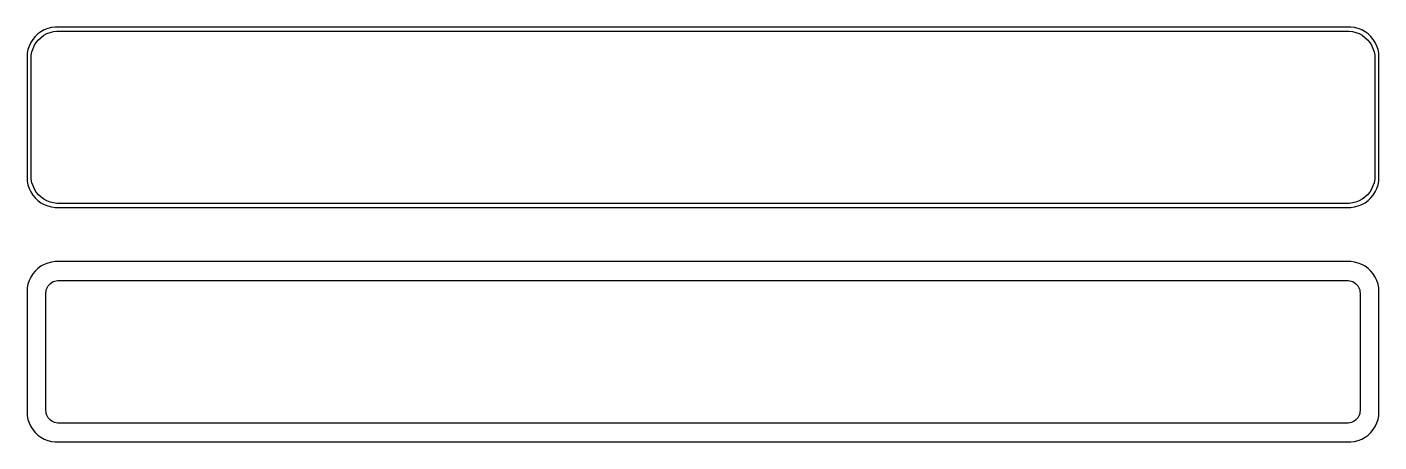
# Model space of a CAD drawing. Header units: metres. Extents: x -112 to 112, y 63 to 132.
import ezdxf

# ---------------------------------------------------------------- set-up
doc = ezdxf.new("R2010")
doc.units = ezdxf.units.M

msp = doc.modelspace()

# ---------------------------------------------------------------- linework, layer by layer
for p, q in [((-110.687, 130.853), (-111.145, 130.423)), ((-110.179, 131.222), (-110.687, 130.853)), ((-109.629, 131.524), (-110.179, 131.222)), ((-110.168, 130.278), (-109.703, 130.616)), ((-109.703, 130.616), (-109.199, 130.893)), ((-109.045, 131.755), (-109.629, 131.524)), ((-109.199, 130.893), (-108.665, 131.104)), ((-108.437, 131.911), (-109.045, 131.755)), ((-108.665, 131.104), (-108.108, 131.247)), ((-107.814, 131.99), (-108.437, 131.911)), ((-108.108, 131.247), (-107.537, 131.319)), ((107.814, 131.99), (-107.814, 131.99)), ((-107.537, 131.319), (107.537, 131.319)), ((107.537, 131.319), (108.108, 131.247)), ((108.437, 131.911), (107.814, 131.99)), ((108.108, 131.247), (108.665, 131.104)), ((109.045, 131.755), (108.437, 131.911)), ((108.665, 131.104), (109.199, 130.893)), ((109.629, 131.524), (109.045, 131.755)), ((109.199, 130.893), (109.703, 130.616)), ((110.179, 131.222), (109.629, 131.524)), ((109.703, 130.616), (110.168, 130.278)), ((110.687, 130.853), (110.179, 131.222)), ((111.145, 130.423), (110.687, 130.853)), ((-112.149, 128.841), (-112.343, 128.243)), ((-111.882, 129.409), (-112.149, 128.841)), ((-111.545, 129.939), (-111.882, 129.409)), ((-111.685, 127.889), (-111.507, 128.435)), ((-111.145, 130.423), (-111.545, 129.939)), ((-111.507, 128.435), (-111.262, 128.956)), ((-111.262, 128.956), (-110.954, 129.441)), ((-110.954, 129.441), (-110.588, 129.884)), ((-110.588, 129.884), (-110.168, 130.278)), ((110.168, 130.278), (110.588, 129.884)), ((110.588, 129.884), (110.954, 129.441)), ((110.954, 129.441), (111.262, 128.956)), ((111.545, 129.939), (111.145, 130.423)), ((111.262, 128.956), (111.507, 128.435)), ((111.507, 128.435), (111.685, 127.889)), ((111.882, 129.409), (111.545, 129.939)), ((112.149, 128.841), (111.882, 129.409)), ((112.343, 128.243), (112.149, 128.841)), ((-112.461, 127.627), (-112.5, 127)), ((-112.5, 127), (-112.5, 107)), ((-112.343, 128.243), (-112.461, 127.627)), ((-111.828, 126.75), (-111.792, 127.324)), ((-111.828, 107.25), (-111.828, 126.75)), ((-111.792, 127.324), (-111.685, 127.889)), ((111.685, 127.889), (111.792, 127.324)), ((111.792, 127.324), (111.828, 126.75)), ((111.828, 126.75), (111.828, 107.25)), ((112.461, 127.627), (112.343, 128.243)), ((112.5, 127), (112.461, 127.627)), ((112.5, 107), (112.5, 127)), ((-112.5, 107), (-112.461, 106.373)), ((-112.461, 106.373), (-112.343, 105.757)), ((-112.343, 105.757), (-112.149, 105.159)), ((-111.792, 106.676), (-111.828, 107.25)), ((-111.685, 106.111), (-111.792, 106.676)), ((-111.507, 105.565), (-111.685, 106.111)), ((111.685, 106.111), (111.507, 105.565)), ((111.792, 106.676), (111.685, 106.111)), ((111.828, 107.25), (111.792, 106.676)), ((112.149, 105.159), (112.343, 105.757)), ((112.343, 105.757), (112.461, 106.373)), ((112.461, 106.373), (112.5, 107)), ((-112.149, 105.159), (-111.882, 104.591)), ((-111.882, 104.591), (-111.545, 104.061)), ((-111.545, 104.061), (-111.145, 103.577)), ((-111.262, 105.044), (-111.507, 105.565)), ((-110.954, 104.559), (-111.262, 105.044)), ((-111.145, 103.577), (-110.687, 103.147)), ((-110.588, 104.116), (-110.954, 104.559)), ((-110.168, 103.722), (-110.588, 104.116)), ((-109.703, 103.384), (-110.168, 103.722)), ((110.168, 103.722), (109.703, 103.384)), ((110.588, 104.116), (110.168, 103.722)), ((110.954, 104.559), (110.588, 104.116)), ((110.687, 103.147), (111.145, 103.577)), ((111.262, 105.044), (110.954, 104.559)), ((111.145, 103.577), (111.545, 104.061)), ((111.507, 105.565), (111.262, 105.044)), ((111.545, 104.061), (111.882, 104.591)), ((111.882, 104.591), (112.149, 105.159)), ((-110.687, 103.147), (-110.179, 102.778)), ((-110.179, 102.778), (-109.629, 102.476)), ((-109.199, 103.107), (-109.703, 103.384)), ((-109.629, 102.476), (-109.045, 102.245)), ((-108.665, 102.896), (-109.199, 103.107)), ((-109.045, 102.245), (-108.437, 102.089)), ((-108.108, 102.753), (-108.665, 102.896)), ((-108.437, 102.089), (-107.814, 102.01)), ((-107.537, 102.681), (-108.108, 102.753)), ((-107.814, 102.01), (107.814, 102.01)), ((107.537, 102.681), (-107.537, 102.681)), ((108.108, 102.753), (107.537, 102.681)), ((107.814, 102.01), (108.437, 102.089)), ((108.665, 102.896), (108.108, 102.753)), ((108.437, 102.089), (109.045, 102.245)), ((109.199, 103.107), (108.665, 102.896)), ((109.045, 102.245), (109.629, 102.476)), ((109.703, 103.384), (109.199, 103.107)), ((109.629, 102.476), (110.179, 102.778)), ((110.179, 102.778), (110.687, 103.147)), ((-109.629, 92.5241), (-110.179, 92.2216)), ((-109.045, 92.7553), (-109.629, 92.5241)), ((-108.437, 92.9114), (-109.045, 92.7553)), ((-107.814, 92.9901), (-108.437, 92.9114)), ((107.814, 92.9901), (-107.814, 92.9901)), ((108.437, 92.9114), (107.814, 92.9901)), ((109.045, 92.7553), (108.437, 92.9114)), ((109.629, 92.5241), (109.045, 92.7553)), ((110.179, 92.2216), (109.629, 92.5241)), ((-111.882, 90.4088), (-112.149, 89.8406)), ((-111.545, 90.9389), (-111.882, 90.4088)), ((-111.145, 91.4227), (-111.545, 90.9389)), ((-110.687, 91.8526), (-111.145, 91.4227)), ((-110.179, 92.2216), (-110.687, 91.8526)), ((110.687, 91.8526), (110.179, 92.2216)), ((111.145, 91.4227), (110.687, 91.8526)), ((111.545, 90.9389), (111.145, 91.4227)), ((111.882, 90.4088), (111.545, 90.9389)), ((112.149, 89.8406), (111.882, 90.4088)), ((-112.461, 88.6267), (-112.5, 88)), ((-112.5, 88), (-112.5, 68)), ((-112.343, 89.2434), (-112.461, 88.6267)), ((-112.149, 89.8406), (-112.343, 89.2434)), ((-109.36, 87.75), (-109.343, 88.0144)), ((-109.36, 68.25), (-109.36, 87.75)), ((-109.343, 88.0144), (-109.293, 88.2746)), ((-109.293, 88.2746), (-109.211, 88.5266)), ((-109.211, 88.5266), (-109.099, 88.7663)), ((-109.099, 88.7663), (-108.957, 88.99)), ((-108.957, 88.99), (-108.788, 89.1941)), ((-108.788, 89.1941), (-108.595, 89.3755)), ((-108.595, 89.3755), (-108.38, 89.5312)), ((-108.38, 89.5312), (-108.148, 89.6588)), ((-108.148, 89.6588), (-107.902, 89.7564)), ((-107.902, 89.7564), (-107.645, 89.8223)), ((-107.645, 89.8223), (-107.382, 89.8555)), ((-107.382, 89.8555), (107.382, 89.8555)), ((107.382, 89.8555), (107.645, 89.8223)), ((107.645, 89.8223), (107.902, 89.7564)), ((107.902, 89.7564), (108.148, 89.6588)), ((108.148, 89.6588), (108.38, 89.5312)), ((108.38, 89.5312), (108.595, 89.3755)), ((108.595, 89.3755), (108.788, 89.1941)), ((108.788, 89.1941), (108.957, 88.99)), ((108.957, 88.99), (109.099, 88.7663)), ((109.099, 88.7663), (109.211, 88.5266)), ((109.211, 88.5266), (109.293, 88.2746)), ((109.293, 88.2746), (109.343, 88.0144)), ((109.343, 88.0144), (109.36, 87.75)), ((109.36, 87.75), (109.36, 68.25)), ((112.343, 89.2434), (112.149, 89.8406)), ((112.461, 88.6267), (112.343, 89.2434)), ((112.5, 88), (112.461, 88.6267)), ((112.5, 68), (112.5, 88)), ((-112.5, 68), (-112.461, 67.3733)), ((-109.343, 67.9856), (-109.36, 68.25)), ((-109.293, 67.7254), (-109.343, 67.9856)), ((-109.211, 67.4734), (-109.293, 67.7254)), ((109.293, 67.7254), (109.211, 67.4734)), ((109.343, 67.9856), (109.293, 67.7254)), ((109.36, 68.25), (109.343, 67.9856)), ((112.461, 67.3733), (112.5, 68)), ((-112.461, 67.3733), (-112.343, 66.7566)), ((-112.343, 66.7566), (-112.149, 66.1594)), ((-112.149, 66.1594), (-111.882, 65.5912)), ((-111.882, 65.5912), (-111.545, 65.0611)), ((-109.099, 67.2337), (-109.211, 67.4734)), ((-108.957, 67.01), (-109.099, 67.2337)), ((-108.788, 66.8059), (-108.957, 67.01)), ((-108.595, 66.6245), (-108.788, 66.8059)), ((-108.38, 66.4688), (-108.595, 66.6245)), ((-108.148, 66.3412), (-108.38, 66.4688)), ((-107.902, 66.2436), (-108.148, 66.3412)), ((-107.645, 66.1777), (-107.902, 66.2436)), ((-107.382, 66.1445), (-107.645, 66.1777)), ((107.382, 66.1445), (-107.382, 66.1445)), ((107.645, 66.1777), (107.382, 66.1445)), ((107.902, 66.2436), (107.645, 66.1777)), ((108.148, 66.3412), (107.902, 66.2436)), ((108.38, 66.4688), (108.148, 66.3412)), ((108.595, 66.6245), (108.38, 66.4688)), ((108.788, 66.8059), (108.595, 66.6245)), ((108.957, 67.01), (108.788, 66.8059)), ((109.099, 67.2337), (108.957, 67.01)), ((109.211, 67.4734), (109.099, 67.2337)), ((111.545, 65.0611), (111.882, 65.5912)), ((111.882, 65.5912), (112.149, 66.1594)), ((112.149, 66.1594), (112.343, 66.7566)), ((112.343, 66.7566), (112.461, 67.3733)), ((-111.545, 65.0611), (-111.145, 64.5773)), ((-111.145, 64.5773), (-110.687, 64.1474)), ((-110.687, 64.1474), (-110.179, 63.7784)), ((-110.179, 63.7784), (-109.629, 63.4759)), ((-109.629, 63.4759), (-109.045, 63.2447)), ((-109.045, 63.2447), (-108.437, 63.0886)), ((-108.437, 63.0886), (-107.814, 63.0099)), ((-107.814, 63.0099), (107.814, 63.0099)), ((107.814, 63.0099), (108.437, 63.0886)), ((108.437, 63.0886), (109.045, 63.2447)), ((109.045, 63.2447), (109.629, 63.4759)), ((109.629, 63.4759), (110.179, 63.7784)), ((110.179, 63.7784), (110.687, 64.1474)), ((110.687, 64.1474), (111.145, 64.5773)), ((111.145, 64.5773), (111.545, 65.0611))]:
    msp.add_line(p, q)

doc.saveas('drawing.dxf')
